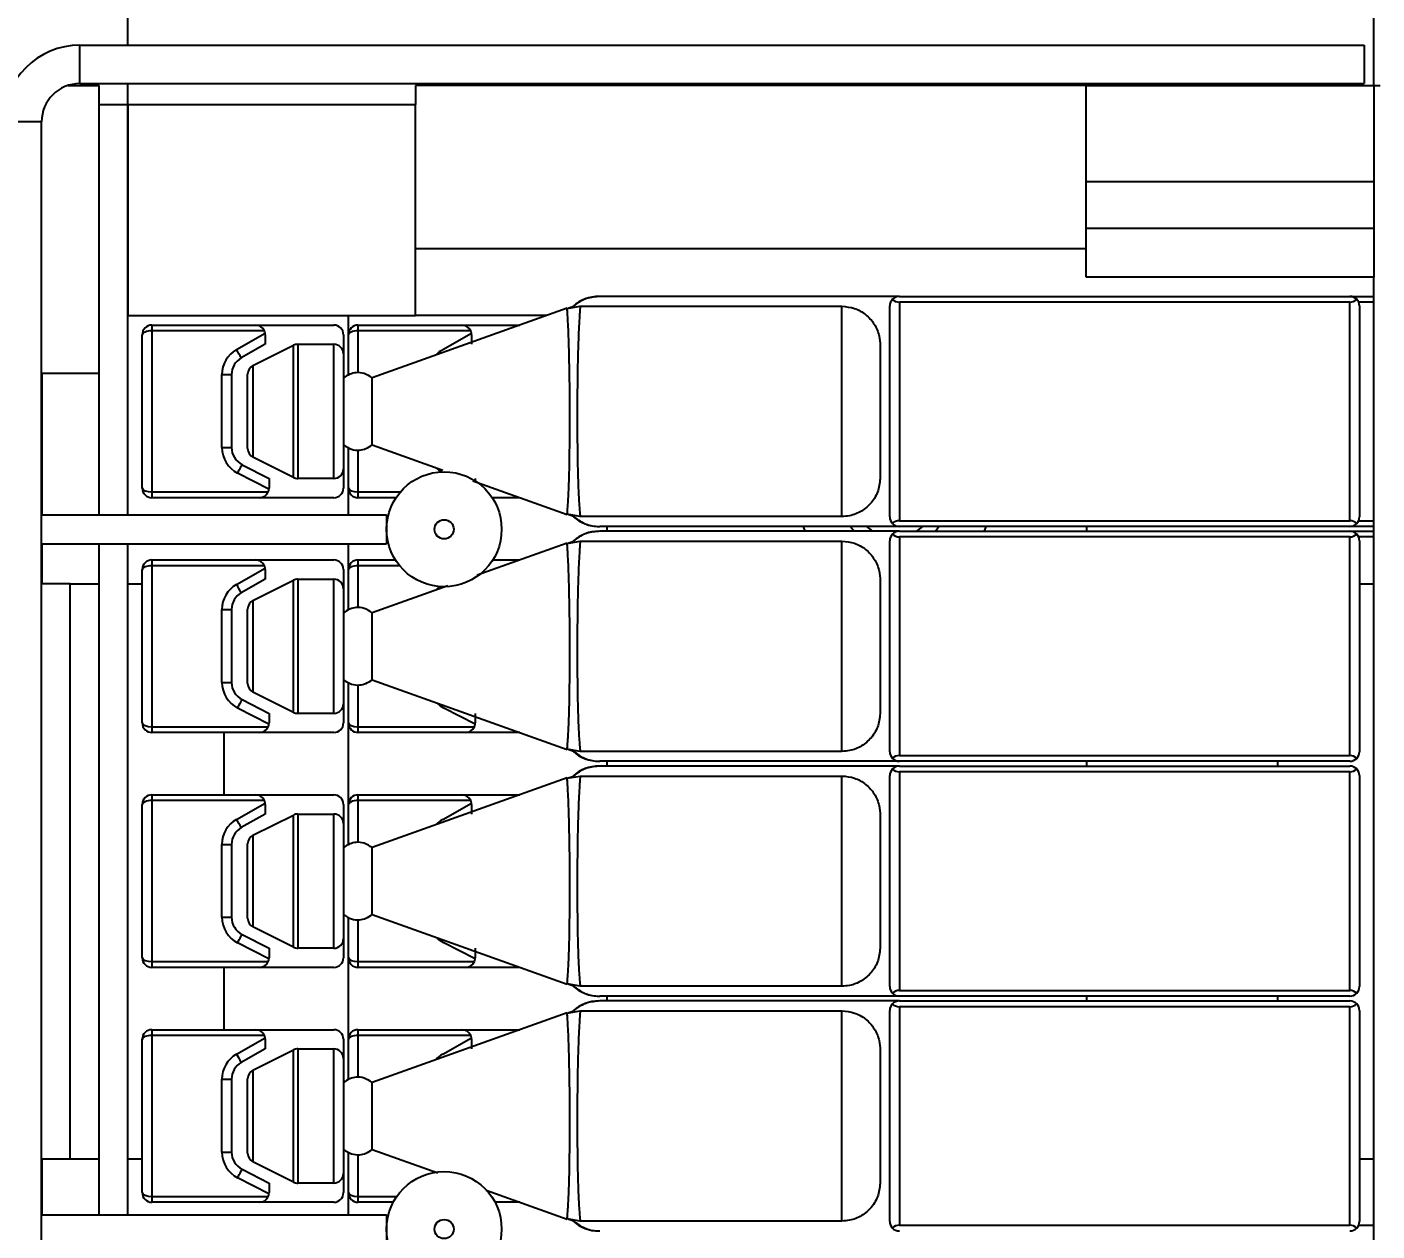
# Model space of a CAD drawing. Header units: millimetres. Extents: x 10 to 584, y 10 to 410.
# Drawn here: x 78.318 to 83.013, y 77.577 to 81.763 of the extents above; entities that cross this region are included whole.
import ezdxf

# ---------------------------------------------------------------- set-up
doc = ezdxf.new("R2010")
doc.units = ezdxf.units.MM
doc.layers.add('2', color=1, linetype='Continuous')
doc.styles.add('SLDTEXTSTYLE0', font='TXT', dxfattribs={"width": 0.7})
doc.dimstyles.new('SLDDIMSTYLE0', dxfattribs={"dimtxt": 3.5, "dimasz": 3.5, "dimexe": 0, "dimexo": 0.0625, "dimgap": 0.875, "dimtad": 1, "dimlfac": 15, "dimrnd": 1e-09, "dimzin": 12, "dimdsep": 46, "dimtxsty": 'SLDTEXTSTYLE0', "dimsah": 1, "dimcen": 0.09, "dimadec": 0, "dimazin": 3, "dimtfac": 1, "dimtofl": 0, "dimtmove": 0, "dimatfit": 3, "dimfxl": 0, "dimfrac": 2, "dimtolj": 1, "dimtzin": 12, "dimarcsym": 0})

# ---------------------------------------------------------------- blocks, each defined once
blk = doc.blocks.new('_D_5')
at = {"layer": '2', "color": 1}
for p, q in [((167.9352, 97.06), (43.5018, 97.06)), ((44.5018, 97.06), (44.5018, 62.3933)), ((167.5018, 62.3933), (43.5018, 62.3933))]:
    blk.add_line(p, q, dxfattribs=at)
for points in [[(44.5018, 97.06), (43.9634, 93.56), (45.0403, 93.56)], [(44.5018, 62.3933), (45.0403, 65.8933), (43.9634, 65.8933)]]:
    blk.add_solid(points, dxfattribs=at)
at = {"layer": '2', "color": 1, "insert": (39.9901, 75.3589), "char_height": 3.5, "attachment_point": 1, "rotation": 90, "style": 'SLDTEXTSTYLE0'}
blk.add_mtext('520', dxfattribs=at)

msp = doc.modelspace()

# ---------------------------------------------------------------- linework, layer by layer
at = {"color": 7, "linetype": 'Continuous', "lineweight": 25}
for p, q in [((78.66849, 81.69998), (78.66849, 81.82665)), ((83.00183, 81.55998), (83.00183, 81.82665)), ((78.50182, 81.56665), (78.50182, 81.69998)), ((78.50182, 81.69998), (82.9685, 81.69998)), ((82.9685, 81.69998), (82.9685, 81.56665)), ((78.46019, 81.55998), (78.5685, 81.55998)), ((78.50182, 81.56665), (82.9685, 81.56665)), ((78.5685, 81.49332), (78.5685, 81.55998)), ((78.66849, 81.49332), (78.66849, 81.56665)), ((82.00182, 81.55998), (79.6685, 81.55998)), ((79.6685, 81.55998), (79.6685, 81.49332)), ((82.00182, 81.55998), (83.00183, 81.55998)), ((82.00182, 81.22665), (82.00182, 81.55998)), ((83.00183, 81.55998), (83.02416, 81.55998)), ((83.00183, 81.55998), (83.00183, 81.22665)), ((78.5685, 80.06665), (78.5685, 81.49332)), ((78.5685, 81.49332), (78.66849, 81.49332)), ((78.66849, 80.06665), (78.66849, 81.49332)), ((78.66849, 81.49332), (79.6685, 81.49332)), ((78.66849, 81.49332), (78.66849, 80.75998)), ((79.6685, 80.75998), (79.6685, 81.49332)), ((78.3685, 81.43332), (78.23516, 81.43332)), ((78.3685, 80.06665), (78.3685, 81.43332)), ((82.00182, 81.22665), (83.00183, 81.22665)), ((82.00182, 81.06437), (82.00182, 81.22665)), ((83.00183, 81.22665), (83.00183, 81.06437)), ((82.00182, 81.06437), (83.00183, 81.06437)), ((82.00182, 80.89332), (82.00182, 81.06437)), ((83.00183, 81.06437), (83.00183, 80.89332)), ((79.6685, 80.99332), (82.00182, 80.99332)), ((83.00183, 80.89332), (82.00182, 80.89332)), ((83.00183, 76.69332), (83.00183, 80.89332)), ((81.35183, 80.82665), (80.30967, 80.82665)), ((81.35183, 80.82665), (82.91849, 80.82665)), ((82.91849, 80.80665), (81.35183, 80.80665)), ((81.35183, 80.80665), (81.35183, 80.04665)), ((82.91849, 80.82665), (83.00183, 80.82665)), ((82.91849, 80.04665), (82.91849, 80.80665)), ((83.00183, 80.80665), (82.94904, 80.80665)), ((78.66849, 80.75998), (79.6685, 80.75998)), ((79.43561, 80.55297), (79.43561, 80.75998)), ((80.19617, 80.78535), (79.51849, 80.54332)), ((80.12517, 80.75998), (79.6685, 80.75998)), ((80.19661, 80.78422), (80.24175, 80.79214)), ((80.19661, 80.78422), (80.2185, 80.79214)), ((80.2185, 80.79332), (80.2185, 80.79214)), ((80.24175, 80.79214), (81.15183, 80.79214)), ((81.3185, 80.05998), (81.3185, 80.79332)), ((82.95182, 80.79332), (82.95182, 80.05998)), ((78.75183, 80.72665), (78.75183, 80.70665)), ((78.75183, 80.72665), (79.11325, 80.72665)), ((79.11325, 80.72665), (79.38516, 80.72665)), ((79.46894, 80.72665), (79.46894, 80.70665)), ((79.46894, 80.72665), (79.83035, 80.72665)), ((79.83035, 80.72665), (80.03183, 80.72665)), ((78.7185, 80.69284), (78.7185, 80.69332)), ((78.7185, 80.16046), (78.7185, 80.69284)), ((78.75183, 80.70665), (78.75183, 80.14665)), ((79.1438, 80.70665), (78.75183, 80.70665)), ((79.04656, 80.64147), (79.14624, 80.69813)), ((79.14659, 80.69332), (79.14624, 80.69813)), ((79.14659, 80.69332), (79.14659, 80.65998)), ((79.41849, 80.69332), (79.41849, 80.62665)), ((79.8609, 80.70665), (79.46894, 80.70665)), ((79.76368, 80.64147), (79.86335, 80.69813)), ((79.8637, 80.69332), (79.86335, 80.69813)), ((79.8637, 80.69332), (79.8637, 80.65998)), ((79.14659, 80.65998), (79.06304, 80.61249)), ((79.10359, 80.58586), (79.24478, 80.65647)), ((79.24478, 80.19684), (79.24478, 80.65647)), ((79.25969, 80.65998), (79.25969, 80.19332)), ((79.25969, 80.65998), (79.38516, 80.65998)), ((79.38516, 80.19332), (79.38516, 80.65998)), ((79.41849, 80.62665), (79.41849, 80.22665)), ((79.10359, 80.58586), (79.10359, 80.26744)), ((78.3685, 80.55999), (78.5685, 80.55999)), ((78.36894, 80.55999), (78.36894, 80.06665)), ((78.99598, 80.30075), (78.99598, 80.55453)), ((78.99598, 80.55453), (79.02933, 80.55453)), ((79.02933, 80.55453), (79.02933, 80.30075)), ((79.08515, 80.29725), (79.08515, 80.55605)), ((78.3685, 80.32332), (78.36894, 80.32332)), ((78.99598, 80.30075), (79.02933, 80.30075)), ((79.43561, 80.06665), (79.43561, 80.30107)), ((79.51849, 80.30998), (79.76417, 80.22224)), ((79.06562, 80.24141), (79.15959, 80.19332)), ((79.24478, 80.19684), (79.10359, 80.26744)), ((79.15933, 80.15599), (79.05042, 80.21174)), ((79.41849, 80.22665), (79.41849, 80.15998)), ((78.7185, 80.15998), (78.7185, 80.16046)), ((78.75183, 80.14665), (79.15679, 80.14665)), ((78.75183, 80.14665), (78.75183, 80.12665)), ((79.15933, 80.15599), (79.15959, 80.15998)), ((79.15959, 80.19332), (79.15959, 80.15998)), ((79.38516, 80.19332), (79.25969, 80.19332)), ((79.46894, 80.14665), (79.61651, 80.14665)), ((79.46894, 80.14665), (79.46894, 80.12665)), ((79.86863, 80.18494), (80.19617, 80.06796)), ((79.87669, 80.19332), (79.87669, 80.18485)), ((79.12624, 80.12665), (78.75183, 80.12665)), ((79.38516, 80.12665), (79.12624, 80.12665)), ((79.60146, 80.12665), (79.46894, 80.12665)), ((80.03183, 80.12665), (79.93553, 80.12665)), ((78.3685, 79.96665), (78.3685, 80.06665)), ((78.3685, 80.06665), (79.56849, 80.06665)), ((79.56849, 80.06665), (79.56849, 79.96665)), ((80.24163, 80.06116), (80.19671, 80.06899)), ((80.2185, 80.06116), (80.19671, 80.06899)), ((81.15183, 80.06116), (80.24163, 80.06116)), ((81.35183, 80.02665), (80.30967, 80.02665)), ((81.35183, 80.00999), (80.30967, 80.00999)), ((80.33561, 80.00999), (80.33561, 80.02665)), ((81.01763, 80.02665), (81.02335, 80.00998)), ((81.18195, 80.02665), (81.19419, 80.00999)), ((81.23763, 80.02665), (81.25821, 80.00999)), ((81.35183, 80.04665), (82.91849, 80.04665)), ((82.91849, 80.02665), (81.35183, 80.02665)), ((81.35183, 80.00999), (82.91849, 80.00999)), ((81.41299, 80.00999), (81.43359, 80.02665)), ((81.47703, 80.00999), (81.48927, 80.02665)), ((81.64785, 80.00999), (81.65359, 80.02665)), ((82.00227, 80.02665), (82.00227, 80.00999)), ((83.00183, 80.02665), (82.91849, 80.02665)), ((82.91849, 80.00999), (83.00183, 80.00999)), ((82.94904, 80.04665), (83.00183, 80.04665)), ((78.3685, 77.63332), (78.3685, 79.96665)), ((78.3685, 79.96665), (79.56849, 79.96665)), ((78.36894, 79.96665), (78.36894, 79.82665)), ((78.5685, 77.63332), (78.5685, 79.96665)), ((78.66849, 77.63332), (78.66849, 79.96665)), ((79.43561, 79.73631), (79.43561, 79.96665)), ((80.19617, 79.96868), (79.88346, 79.857)), ((80.19661, 79.96755), (80.24175, 79.97547)), ((80.19661, 79.96755), (80.2185, 79.97547)), ((80.2185, 79.97665), (80.2185, 79.97547)), ((80.24175, 79.97547), (81.15183, 79.97547)), ((81.3185, 79.24332), (81.3185, 79.97665)), ((82.91849, 79.98998), (81.35183, 79.98998)), ((81.35183, 79.98998), (81.35183, 79.22998)), ((82.91849, 79.22998), (82.91849, 79.98998)), ((83.00183, 79.98998), (82.94904, 79.98998)), ((82.95182, 79.97665), (82.95182, 79.24332)), ((78.7185, 79.87618), (78.7185, 79.87665)), ((78.7185, 79.34379), (78.7185, 79.87618)), ((78.75183, 79.90999), (78.75183, 79.88999)), ((78.75183, 79.90999), (79.11325, 79.90999)), ((78.75183, 79.88999), (78.75183, 79.32998)), ((79.1438, 79.88999), (78.75183, 79.88999)), ((79.04656, 79.8248), (79.14624, 79.88146)), ((79.11325, 79.90999), (79.38516, 79.90999)), ((79.14659, 79.87665), (79.14624, 79.88146)), ((79.14659, 79.87665), (79.14659, 79.84332)), ((79.41849, 79.87665), (79.41849, 79.80998)), ((79.46894, 79.90999), (79.46894, 79.88999)), ((79.46894, 79.90999), (79.59931, 79.90999)), ((79.61371, 79.88999), (79.46894, 79.88999)), ((79.93767, 79.90999), (80.03183, 79.90999)), ((78.46849, 79.82665), (78.3685, 79.82665)), ((78.46849, 77.82665), (78.46849, 79.82665)), ((78.46849, 79.82665), (78.5685, 79.82665)), ((78.66849, 79.82665), (78.7185, 79.82665)), ((79.14659, 79.84332), (79.06304, 79.79582)), ((79.10359, 79.7692), (79.24478, 79.8398)), ((79.24478, 79.38017), (79.24478, 79.8398)), ((79.25969, 79.84332), (79.25969, 79.37665)), ((79.25969, 79.84332), (79.38516, 79.84332)), ((79.38516, 79.37665), (79.38516, 79.84332)), ((79.78156, 79.82061), (79.51849, 79.72665)), ((82.95182, 79.82665), (83.00183, 79.82665)), ((79.41849, 79.80998), (79.41849, 79.40999)), ((78.99598, 79.48409), (78.99598, 79.73787)), ((78.99598, 79.73787), (79.02933, 79.73787)), ((79.02933, 79.73787), (79.02933, 79.48409)), ((79.08515, 79.48059), (79.08515, 79.73938)), ((79.10359, 79.7692), (79.10359, 79.45077)), ((79.51849, 79.49332), (80.19617, 79.25129)), ((78.99598, 79.48409), (79.02933, 79.48409)), ((79.24478, 79.38017), (79.10359, 79.45077)), ((79.43561, 78.91964), (79.43561, 79.4844)), ((79.06562, 79.42474), (79.15959, 79.37665)), ((79.41849, 79.40999), (79.41849, 79.34332)), ((79.15933, 79.33933), (79.05042, 79.39507)), ((79.15959, 79.37665), (79.15959, 79.34332)), ((79.38516, 79.37665), (79.25969, 79.37665)), ((79.87645, 79.33933), (79.76754, 79.39507)), ((79.87669, 79.37665), (79.87669, 79.34332)), ((78.7185, 79.34332), (78.7185, 79.34379)), ((78.75183, 79.32998), (78.75183, 79.30999)), ((78.75183, 79.32998), (79.15679, 79.32998)), ((79.12624, 79.30999), (78.75183, 79.30999)), ((79.00183, 79.30999), (79.00183, 79.09332)), ((79.38516, 79.30999), (79.12624, 79.30999)), ((79.15933, 79.33933), (79.15959, 79.34332)), ((79.46894, 79.32998), (79.8739, 79.32998)), ((79.46894, 79.32998), (79.46894, 79.30999)), ((79.84336, 79.30999), (79.46894, 79.30999)), ((80.03183, 79.30999), (79.84336, 79.30999)), ((79.87645, 79.33933), (79.87669, 79.34332)), ((80.24163, 79.24449), (80.19671, 79.25233)), ((80.2185, 79.24449), (80.19671, 79.25233)), ((81.15183, 79.24449), (80.24163, 79.24449)), ((81.35183, 79.20998), (80.30967, 79.20998)), ((80.33561, 79.19332), (80.33561, 79.20998)), ((81.35183, 79.22998), (82.91849, 79.22998)), ((82.91849, 79.20998), (81.35183, 79.20998)), ((82.00227, 79.20998), (82.00227, 79.19332)), ((82.66849, 79.19332), (82.66849, 79.20998)), ((81.35183, 79.19332), (80.30967, 79.19332)), ((81.35183, 79.19332), (82.91849, 79.19332)), ((81.35183, 79.17332), (81.35183, 78.41332)), ((82.91849, 79.17332), (81.35183, 79.17332)), ((82.91849, 78.41332), (82.91849, 79.17332)), ((80.19617, 79.15201), (79.51849, 78.90998)), ((80.19661, 79.15088), (80.24175, 79.15881)), ((80.19661, 79.15088), (80.2185, 79.15881)), ((80.2185, 79.15998), (80.2185, 79.15881)), ((80.24175, 79.15881), (81.15183, 79.15881)), ((81.3185, 78.42665), (81.3185, 79.15998)), ((82.95182, 79.15998), (82.95182, 78.42665)), ((78.75183, 79.09332), (78.75183, 79.07332)), ((78.75183, 79.09332), (79.11325, 79.09332)), ((78.75183, 79.07332), (78.75183, 78.51332)), ((79.1438, 79.07332), (78.75183, 79.07332)), ((79.11325, 79.09332), (79.38516, 79.09332)), ((79.46894, 79.09332), (79.46894, 79.07332)), ((79.46894, 79.09332), (79.83035, 79.09332)), ((79.8609, 79.07332), (79.46894, 79.07332)), ((79.83035, 79.09332), (80.03183, 79.09332)), ((78.7185, 79.05951), (78.7185, 79.05998)), ((78.7185, 78.52713), (78.7185, 79.05951)), ((79.04656, 79.00813), (79.14624, 79.0648)), ((79.14659, 79.02665), (79.06304, 78.97916)), ((79.10359, 78.95253), (79.24478, 79.02313)), ((79.14659, 79.05998), (79.14624, 79.0648)), ((79.14659, 79.05998), (79.14659, 79.02665)), ((79.24478, 78.5635), (79.24478, 79.02313)), ((79.25969, 79.02665), (79.25969, 78.55998)), ((79.25969, 79.02665), (79.38516, 79.02665)), ((79.38516, 78.55998), (79.38516, 79.02665)), ((79.41849, 79.05998), (79.41849, 78.99332)), ((79.76368, 79.00813), (79.86335, 79.0648)), ((79.8637, 79.05998), (79.86335, 79.0648)), ((79.8637, 79.05998), (79.8637, 79.02665)), ((79.41849, 78.99332), (79.41849, 78.59332)), ((79.10359, 78.95253), (79.10359, 78.6341)), ((78.99598, 78.66742), (78.99598, 78.9212)), ((78.99598, 78.9212), (79.02933, 78.9212)), ((79.02933, 78.9212), (79.02933, 78.66742)), ((79.08515, 78.66392), (79.08515, 78.92272)), ((78.99598, 78.66742), (79.02933, 78.66742)), ((79.43561, 78.10297), (79.43561, 78.66773)), ((79.51849, 78.67665), (80.19617, 78.43462)), ((79.06562, 78.60808), (79.15959, 78.55998)), ((79.24478, 78.5635), (79.10359, 78.6341)), ((79.15933, 78.52266), (79.05042, 78.5784)), ((79.15959, 78.55998), (79.15959, 78.52665)), ((79.38516, 78.55998), (79.25969, 78.55998)), ((79.41849, 78.59332), (79.41849, 78.52665)), ((79.87645, 78.52266), (79.76754, 78.5784)), ((79.87669, 78.55998), (79.87669, 78.52665)), ((78.7185, 78.52665), (78.7185, 78.52713)), ((78.75183, 78.51332), (78.75183, 78.49332)), ((78.75183, 78.51332), (79.15679, 78.51332)), ((79.15933, 78.52266), (79.15959, 78.52665)), ((79.46894, 78.51332), (79.8739, 78.51332)), ((79.46894, 78.51332), (79.46894, 78.49332)), ((79.87645, 78.52266), (79.87669, 78.52665)), ((79.12624, 78.49332), (78.75183, 78.49332)), ((79.00183, 78.49332), (79.00183, 78.27665)), ((79.38516, 78.49332), (79.12624, 78.49332)), ((79.84336, 78.49332), (79.46894, 78.49332)), ((80.03183, 78.49332), (79.84336, 78.49332)), ((80.24163, 78.42782), (80.19671, 78.43566)), ((80.2185, 78.42782), (80.19671, 78.43566)), ((81.15183, 78.42782), (80.24163, 78.42782)), ((81.35183, 78.41332), (82.91849, 78.41332)), ((81.35183, 78.39332), (80.30967, 78.39332)), ((81.35183, 78.37665), (80.30967, 78.37665)), ((80.33561, 78.37665), (80.33561, 78.39332)), ((82.91849, 78.39332), (81.35183, 78.39332)), ((81.35183, 78.37665), (82.91849, 78.37665)), ((82.00227, 78.39332), (82.00227, 78.37665)), ((82.66849, 78.37665), (82.66849, 78.39332)), ((80.19617, 78.33535), (79.51849, 78.09332)), ((80.19661, 78.33422), (80.24175, 78.34214)), ((80.19661, 78.33422), (80.2185, 78.34214)), ((80.2185, 78.34332), (80.2185, 78.34214)), ((80.24175, 78.34214), (81.15183, 78.34214)), ((81.3185, 77.60999), (81.3185, 78.34332)), ((81.35183, 78.35665), (81.35183, 77.59665)), ((82.91849, 78.35665), (81.35183, 78.35665)), ((82.91849, 77.59665), (82.91849, 78.35665)), ((82.95182, 78.34332), (82.95182, 77.60999)), ((78.75183, 78.27665), (78.75183, 78.25665)), ((78.75183, 78.27665), (79.11325, 78.27665)), ((79.11325, 78.27665), (79.38516, 78.27665)), ((79.46894, 78.27665), (79.46894, 78.25665)), ((79.46894, 78.27665), (79.83035, 78.27665)), ((79.83035, 78.27665), (80.03183, 78.27665)), ((78.7185, 78.24284), (78.7185, 78.24332)), ((78.7185, 77.71046), (78.7185, 78.24284)), ((79.1438, 78.25665), (78.75183, 78.25665)), ((78.75183, 78.25665), (78.75183, 77.69665)), ((79.04656, 78.19146), (79.14624, 78.24813)), ((79.14659, 78.24332), (79.14624, 78.24813)), ((79.14659, 78.24332), (79.14659, 78.20999)), ((79.41849, 78.24332), (79.41849, 78.17665)), ((79.8609, 78.25665), (79.46894, 78.25665)), ((79.76368, 78.19146), (79.86335, 78.24813)), ((79.8637, 78.24332), (79.86335, 78.24813)), ((79.8637, 78.24332), (79.8637, 78.20999)), ((79.14659, 78.20999), (79.06304, 78.16249)), ((79.10359, 78.13586), (79.24478, 78.20646)), ((79.24478, 77.74684), (79.24478, 78.20646)), ((79.25969, 78.20999), (79.25969, 77.74332)), ((79.25969, 78.20999), (79.38516, 78.20999)), ((79.38516, 77.74332), (79.38516, 78.20999)), ((79.41849, 78.17665), (79.41849, 77.77665)), ((79.10359, 78.13586), (79.10359, 77.81744)), ((78.99598, 77.85076), (78.99598, 78.10453)), ((78.99598, 78.10453), (79.02933, 78.10453)), ((79.02933, 78.10453), (79.02933, 77.85076)), ((79.08515, 77.84725), (79.08515, 78.10605)), ((78.99598, 77.85076), (79.02933, 77.85076)), ((79.43561, 77.63332), (79.43561, 77.85107)), ((79.51849, 77.85998), (79.74643, 77.77857)), ((78.46849, 77.82665), (78.3685, 77.82665)), ((78.36894, 77.82665), (78.36894, 77.63332)), ((78.5685, 77.82665), (78.46849, 77.82665)), ((78.7185, 77.82665), (78.66849, 77.82665)), ((79.24478, 77.74684), (79.10359, 77.81744)), ((83.00183, 77.82665), (82.95182, 77.82665)), ((79.15933, 77.706), (79.05042, 77.76173)), ((79.06562, 77.79141), (79.15959, 77.74332)), ((79.41849, 77.77665), (79.41849, 77.70999)), ((78.7185, 77.70999), (78.7185, 77.71046)), ((79.15933, 77.706), (79.15959, 77.70999)), ((79.15959, 77.74332), (79.15959, 77.70999)), ((79.38516, 77.74332), (79.25969, 77.74332)), ((79.91471, 77.71848), (80.19617, 77.61796)), ((78.75183, 77.69665), (78.75183, 77.67665)), ((78.75183, 77.69665), (79.15679, 77.69665)), ((79.12624, 77.67665), (78.75183, 77.67665)), ((79.38516, 77.67665), (79.12624, 77.67665)), ((79.46894, 77.69665), (79.6037, 77.69665)), ((79.46894, 77.69665), (79.46894, 77.67665)), ((79.5916, 77.67665), (79.46894, 77.67665)), ((80.03183, 77.67665), (79.94538, 77.67665)), ((78.3685, 77.63332), (79.56849, 77.63332)), ((78.3685, 77.53332), (78.3685, 77.63332)), ((79.56849, 77.63332), (79.56849, 77.53332)), ((80.24163, 77.61116), (80.19671, 77.619)), ((80.2185, 77.61116), (80.19671, 77.619)), ((81.15183, 77.61116), (80.24163, 77.61116)), ((81.35183, 77.59665), (82.91849, 77.59665)), ((82.94904, 77.59665), (83.00183, 77.59665))]:
    msp.add_line(p, q, dxfattribs=at)
at = {"color": 59, "linetype": 'Continuous', "lineweight": 25}
for p, q in [((79.46894, 80.70665), (79.46894, 80.56056)), ((79.46894, 80.29269), (79.46894, 80.14665)), ((79.46894, 79.88999), (79.46894, 79.74389)), ((79.46894, 79.47603), (79.46894, 79.32998)), ((79.46894, 79.07332), (79.46894, 78.92723)), ((79.46894, 78.65936), (79.46894, 78.51332)), ((79.46894, 78.25665), (79.46894, 78.11056)), ((79.46894, 77.84269), (79.46894, 77.69665))]:
    msp.add_line(p, q, dxfattribs=at)
at = {"color": 7, "linetype": 'Continuous', "lineweight": 25, "flags": 128}
for points in [[(79.05042, 80.21174), (79.0534, 80.21753), (79.05624, 80.22309), (79.05886, 80.22822), (79.06117, 80.23272), (79.06306, 80.23641), (79.06446, 80.23915), (79.06533, 80.24084), (79.06562, 80.24141)], [(79.05042, 79.39507), (79.0534, 79.40086), (79.05624, 79.40643), (79.05886, 79.41156), (79.06117, 79.41605), (79.06306, 79.41974), (79.06446, 79.42248), (79.06533, 79.42417), (79.06562, 79.42474)], [(79.05042, 78.5784), (79.0534, 78.58419), (79.05624, 78.58976), (79.05886, 78.59489), (79.06117, 78.59939), (79.06306, 78.60307), (79.06446, 78.60582), (79.06533, 78.6075), (79.06562, 78.60808)], [(79.04656, 78.19146), (79.04977, 78.18581), (79.05287, 78.18037), (79.05572, 78.17537), (79.05821, 78.17098), (79.06026, 78.16737), (79.06179, 78.16469), (79.06273, 78.16304), (79.06304, 78.16249)], [(79.05042, 77.76173), (79.0534, 77.76752), (79.05624, 77.77309), (79.05886, 77.77822), (79.06117, 77.78272), (79.06306, 77.78641), (79.06446, 77.78915), (79.06533, 77.79084), (79.06562, 77.79141)]]:
    msp.add_lwpolyline(points, dxfattribs=at)
at = {"color": 59, "linetype": 'Continuous', "lineweight": 25, "flags": 128}
for points in [[(79.75934, 80.21644), (79.75579, 80.2188), (79.74532, 80.22724)], [(79.74049, 79.80662), (79.74274, 79.80893), (79.75236, 79.8173)], [(79.76754, 79.39507), (79.75579, 79.40214), (79.74532, 79.41057)], [(79.76754, 78.5784), (79.75579, 78.58547), (79.74532, 78.59391)]]:
    msp.add_lwpolyline(points, dxfattribs=at)
at = {"color": 7, "linetype": 'Continuous', "lineweight": 25}
for centre, radius in [((79.76849, 80.01665), 0.2), ((79.76849, 80.01665), 0.03333), ((79.76849, 77.58332), 0.2), ((79.76849, 77.58332), 0.03333)]:
    msp.add_circle(centre, radius, dxfattribs=at)
for centre, radius, start, end in [((78.50183, 81.43332), 0.26667, 90, 180), ((78.50183, 81.43332), 0.13333, 90, 180), ((80.30668, 80.69332), 0.13333, 90, 131.67998), ((81.35183, 80.79332), 0.03333, 135.573, 180), ((81.35183, 80.79332), 0.03333, 90, 135.573), ((81.35183, 80.83998), 0.03333, 224.427, 270), ((82.91849, 80.79332), 0.03333, 44.427, 90), ((82.91849, 80.83998), 0.03333, 270, 315.573), ((82.91849, 80.79332), 0.03333, 0, 44.427), ((78.75183, 80.69332), 0.03333, 90, 180), ((79.11325, 80.69332), 0.03333, 23.57818, 90), ((79.38516, 80.69332), 0.03333, 0, 90), ((79.46894, 80.69332), 0.03333, 90, 180), ((79.83036, 80.69332), 0.03333, 23.57818, 90), ((79.11325, 80.69332), 0.03333, 8.30078, 23.57818), ((79.83036, 80.69332), 0.03333, 8.30078, 23.57818), ((79.09599, 80.55453), 0.1, 119.62041, 180), ((78.40047, 80.25482), 0.75295, 28.3611, 30.89827), ((79.25969, 80.62665), 0.03333, 90, 116.56505), ((79.38516, 80.62665), 0.03333, 0, 90), ((79.09599, 80.55453), 0.06667, 119.62041, 180), ((79.11849, 80.55605), 0.03333, 116.56505, 180), ((79.09599, 80.30075), 0.1, 180, 242.8961), ((79.09599, 80.30075), 0.06667, 180, 242.8961), ((79.11849, 80.29725), 0.03333, 180, 243.43495), ((79.25969, 80.22665), 0.03333, 243.43495, 270), ((79.38516, 80.22665), 0.03333, 270, 0), ((78.75183, 80.15998), 0.03333, 180, 270), ((79.12625, 80.15998), 0.03333, 270, 336.42182), ((79.12625, 80.15998), 0.03333, 336.42182, 353.12596), ((79.38516, 80.15998), 0.03333, 270, 0), ((79.46894, 80.15998), 0.03333, 180, 270), ((80.30668, 80.15998), 0.13333, 228.27334, 270), ((81.35183, 80.05998), 0.03333, 180, 224.427), ((82.91849, 80.05998), 0.03333, 315.573, 0), ((80.30668, 79.87665), 0.13333, 90, 131.67998), ((81.35183, 80.01332), 0.03333, 90, 135.573), ((81.35183, 80.05998), 0.03333, 224.427, 270), ((81.35183, 79.97665), 0.03333, 90, 135.573), ((82.91849, 80.01332), 0.03333, 44.427, 90), ((82.91849, 80.05998), 0.03333, 270, 315.573), ((82.91849, 79.97665), 0.03333, 44.427, 90), ((81.35183, 79.97665), 0.03333, 135.573, 180), ((81.35183, 80.02332), 0.03333, 224.427, 270), ((82.91849, 80.02332), 0.03333, 270, 315.573), ((82.91849, 79.97665), 0.03333, 0, 44.427), ((78.75183, 79.87665), 0.03333, 90, 180), ((79.11325, 79.87665), 0.03333, 23.57818, 90), ((79.11325, 79.87665), 0.03333, 8.30078, 23.57818), ((79.38516, 79.87665), 0.03333, 0, 90), ((79.46894, 79.87665), 0.03333, 90, 180), ((79.09599, 79.73787), 0.1, 119.62041, 180), ((54.55031, 65.87302), 28.19075, 29.595805, 29.663565), ((79.25969, 79.80998), 0.03333, 90, 116.56505), ((79.38516, 79.80998), 0.03333, 0, 90), ((79.09599, 79.73787), 0.06667, 119.62041, 180), ((79.11849, 79.73938), 0.03333, 116.56505, 180), ((79.09599, 79.48409), 0.1, 180, 242.8961), ((79.09599, 79.48409), 0.06667, 180, 242.8961), ((79.11849, 79.48059), 0.03333, 180, 243.43495), ((79.38516, 79.40998), 0.03333, 270, 0), ((79.25969, 79.40998), 0.03333, 243.43495, 270), ((78.75183, 79.34332), 0.03333, 180, 270), ((79.12625, 79.34332), 0.03333, 270, 336.42182), ((79.12625, 79.34332), 0.03333, 336.42182, 353.12596), ((79.38516, 79.34332), 0.03333, 270, 0), ((79.46894, 79.34332), 0.03333, 180, 270), ((79.84336, 79.34332), 0.03333, 270, 336.42182), ((79.84336, 79.34332), 0.03333, 336.42182, 353.12596), ((80.30668, 79.34332), 0.13333, 228.27334, 270), ((81.35183, 79.24332), 0.03333, 180, 224.427), ((81.35183, 79.19665), 0.03333, 90, 135.573), ((81.35183, 79.24332), 0.03333, 224.427, 270), ((82.91849, 79.19665), 0.03333, 44.427, 90), ((82.91849, 79.24332), 0.03333, 270, 315.573), ((82.91849, 79.24332), 0.03333, 315.573, 0), ((80.30668, 79.05998), 0.13333, 90, 131.67998), ((81.35183, 79.15998), 0.03333, 135.573, 180), ((81.35183, 79.15998), 0.03333, 90, 135.573), ((81.35183, 79.20665), 0.03333, 224.427, 270), ((82.91849, 79.15998), 0.03333, 44.427, 90), ((82.91849, 79.20665), 0.03333, 270, 315.573), ((82.91849, 79.15998), 0.03333, 0, 44.427), ((78.75183, 79.05998), 0.03333, 90, 180), ((79.11325, 79.05998), 0.03333, 23.57818, 90), ((79.11325, 79.05998), 0.03333, 8.30078, 23.57818), ((79.38516, 79.05998), 0.03333, 0, 90), ((79.46894, 79.05998), 0.03333, 90, 180), ((79.83036, 79.05998), 0.03333, 23.57818, 90), ((79.83036, 79.05998), 0.03333, 8.30078, 23.57818), ((79.25969, 78.99332), 0.03333, 90, 116.56505), ((79.38516, 78.99332), 0.03333, 0, 90), ((79.09599, 78.9212), 0.1, 119.62041, 180), ((79.09599, 78.9212), 0.06667, 119.62041, 180), ((66.05777, 71.60038), 14.95271, 29.569194, 29.69693), ((79.11849, 78.92272), 0.03333, 116.56505, 180), ((79.09599, 78.66742), 0.1, 180, 242.8961), ((79.09599, 78.66742), 0.06667, 180, 242.8961), ((79.11849, 78.66392), 0.03333, 180, 243.43495), ((79.25969, 78.59332), 0.03333, 243.43495, 270), ((79.38516, 78.59332), 0.03333, 270, 0), ((78.75183, 78.52665), 0.03333, 180, 270), ((79.12625, 78.52665), 0.03333, 270, 336.42182), ((79.12625, 78.52665), 0.03333, 336.42182, 353.12596), ((79.38516, 78.52665), 0.03333, 270, 0), ((79.46894, 78.52665), 0.03333, 180, 270), ((79.84336, 78.52665), 0.03333, 270, 336.42182), ((79.84336, 78.52665), 0.03333, 336.42182, 353.12596), ((80.30668, 78.52665), 0.13333, 228.27334, 270), ((81.35183, 78.42665), 0.03333, 180, 224.427), ((81.35183, 78.37998), 0.03333, 90, 135.573), ((82.91849, 78.37998), 0.03333, 44.427, 90), ((82.91849, 78.42665), 0.03333, 315.573, 0), ((80.30668, 78.24332), 0.13333, 90, 131.67998), ((81.35183, 78.34332), 0.03333, 135.573, 180), ((81.35183, 78.42665), 0.03333, 224.427, 270), ((81.35183, 78.34332), 0.03333, 90, 135.573), ((81.35183, 78.38998), 0.03333, 224.427, 270), ((82.91849, 78.42665), 0.03333, 270, 315.573), ((82.91849, 78.34332), 0.03333, 44.427, 90), ((82.91849, 78.38998), 0.03333, 270, 315.573), ((82.91849, 78.34332), 0.03333, 0, 44.427), ((78.75183, 78.24332), 0.03333, 90, 180), ((79.11325, 78.24332), 0.03333, 23.57818, 90), ((79.38516, 78.24332), 0.03333, 0, 90), ((79.46894, 78.24332), 0.03333, 90, 180), ((79.83036, 78.24332), 0.03333, 23.57818, 90), ((79.11325, 78.24332), 0.03333, 8.30078, 23.57818), ((79.83036, 78.24332), 0.03333, 8.30078, 23.57818), ((79.09599, 78.10453), 0.1, 119.62041, 180), ((79.25969, 78.17665), 0.03333, 90, 116.56505), ((79.38516, 78.17665), 0.03333, 0, 90), ((79.09599, 78.10453), 0.06667, 119.62041, 180), ((79.11849, 78.10605), 0.03333, 116.56505, 180), ((79.09599, 77.85075), 0.1, 180, 242.8961), ((79.09599, 77.85075), 0.06667, 180, 242.8961), ((79.11849, 77.84725), 0.03333, 180, 243.43495), ((79.38516, 77.77665), 0.03333, 270, 0), ((78.75183, 77.70998), 0.03333, 180, 270), ((79.12625, 77.70998), 0.03333, 336.42182, 353.12596), ((79.25969, 77.77665), 0.03333, 243.43495, 270), ((79.38516, 77.70998), 0.03333, 270, 0), ((79.46894, 77.70998), 0.03333, 180, 270), ((79.12625, 77.70998), 0.03333, 270, 336.42182), ((80.30668, 77.70998), 0.13333, 228.27334, 270), ((81.35183, 77.60998), 0.03333, 180, 224.427), ((81.35183, 77.56332), 0.03333, 90, 135.573), ((81.35183, 77.60998), 0.03333, 224.427, 270), ((82.91849, 77.56332), 0.03333, 44.427, 90), ((82.91849, 77.60998), 0.03333, 270, 315.573), ((82.91849, 77.60998), 0.03333, 315.573, 0)]:
    msp.add_arc(centre, radius, start, end, dxfattribs=at)
at = {"color": 59, "linetype": 'Continuous', "lineweight": 25}
for centre in [(79.8131, 80.55453), (79.8131, 78.9212), (79.8131, 78.10453)]:
    msp.add_arc(centre, 0.1, 119.62041, 136.56294, dxfattribs=at)
at = {"color": 7, "linetype": 'Continuous', "lineweight": 25}
for centre, start_param, end_param in [((78.75183, 80.69284), 1.5707963, 3.1415927), ((79.46894, 80.69284), 1.5707963, 3.1415927), ((78.75183, 80.16046), 3.1415927, 4.712389), ((79.46894, 80.16046), 3.1415927, 4.712389), ((78.75183, 79.87618), 1.5707963, 3.1415927), ((79.46894, 79.87618), 1.5707963, 3.1415927), ((78.75183, 79.34379), 3.1415927, 4.712389), ((79.46894, 79.34379), 3.1415927, 4.712389), ((78.75183, 79.05951), 1.5707963, 3.1415927), ((79.46894, 79.05951), 1.5707963, 3.1415927), ((78.75183, 78.52712), 3.1415927, 4.712389), ((79.46894, 78.52712), 3.1415927, 4.712389), ((78.75183, 78.24284), 1.5707963, 3.1415927), ((79.46894, 78.24284), 1.5707963, 3.1415927), ((78.75183, 77.71046), 3.1415927, 4.712389), ((79.46894, 77.71046), 3.1415927, 4.712389)]:
    msp.add_ellipse(centre, major_axis=(0.03333, 0), ratio=0.4142136, start_param=start_param, end_param=end_param, dxfattribs=at)
for points, knots in [([(80.30967, 80.82665), (80.29423, 80.82519), (80.26334, 80.82227), (80.23359, 80.80526), (80.22024, 80.79365), (80.2185, 80.79214)], [0, 0, 0, 0, 0.4647968, 0.9302914, 1, 1, 1, 1]), ([(80.19671, 80.06899), (80.19687, 80.07091), (80.19734, 80.07637), (80.19943, 80.10457), (80.20269, 80.16795), (80.20546, 80.27866), (80.20641, 80.43259), (80.20496, 80.57062), (80.20208, 80.67888), (80.19944, 80.73793), (80.1972, 80.77406), (80.19681, 80.78076), (80.19661, 80.78422)], [0, 0, 0, 0, 0.03655595, 0.1040972, 0.1943695, 0.32457363, 0.50039455, 0.69613458, 0.77087944, 0.89250692, 0.944416, 1, 1, 1, 1]), ([(80.24175, 80.79214), (80.24175, 80.79207), (80.24157, 80.78974), (80.24087, 80.77922), (80.23817, 80.74056), (80.23529, 80.67959), (80.2323, 80.57066), (80.2308, 80.43253), (80.23177, 80.27858), (80.23462, 80.16742), (80.2381, 80.10222), (80.24072, 80.0702), (80.24137, 80.0637), (80.24163, 80.06116)], [0, 0, 0, 0, 0.0018138, 0.062351, 0.1143656, 0.2339583, 0.3073782, 0.4998845, 0.6727713, 0.8005472, 0.8889337, 0.9564843, 1, 1, 1, 1]), ([(81.15183, 80.06116), (81.15183, 80.06417), (81.15183, 80.07139), (81.15183, 80.10668), (81.15183, 80.17576), (81.15183, 80.28653), (81.15183, 80.43601), (81.15183, 80.57293), (81.15183, 80.68278), (81.15183, 80.74352), (81.15183, 80.78091), (81.15183, 80.78824), (81.15183, 80.79214)], [0, 0, 0, 0, 0.0491465, 0.1178512, 0.2091884, 0.3421688, 0.5001312, 0.6887355, 0.7777415, 0.8884992, 0.9407958, 1, 1, 1, 1]), ([(81.15183, 80.79214), (81.16672, 80.79068), (81.19651, 80.78775), (81.23622, 80.7649), (81.26627, 80.73122), (81.28282, 80.69251), (81.28445, 80.66626), (81.28515, 80.65496)], [0, 0, 0, 0, 0.20978472, 0.41956696, 0.62952235, 0.8403813, 1, 1, 1, 1]), ([(81.28515, 80.65496), (81.28515, 80.65212), (81.28515, 80.63994), (81.28515, 80.60498), (81.28515, 80.53258), (81.28515, 80.43326), (81.28515, 80.3256), (81.28515, 80.25212), (81.28515, 80.21278), (81.28515, 80.20168), (81.28515, 80.19834)], [0, 0, 0, 0, 0.0328833, 0.1410041, 0.2483138, 0.4998357, 0.7119998, 0.87355, 0.9620013, 1, 1, 1, 1]), ([(79.51849, 80.54332), (79.50955, 80.549), (79.49261, 80.55978), (79.46439, 80.56296), (79.43928, 80.55666), (79.42568, 80.54793), (79.41849, 80.54332)], [0, 0, 0, 0, 0.291643, 0.5526586, 0.7636547, 1, 1, 1, 1]), ([(79.51849, 80.30998), (79.51849, 80.31174), (79.51849, 80.31525), (79.51849, 80.34223), (79.51849, 80.38078), (79.51849, 80.42669), (79.51849, 80.47237), (79.51849, 80.51163), (79.51849, 80.53599), (79.51849, 80.54603), (79.51849, 80.54331), (79.51849, 80.5433)], [0, 0, 0, 0, 0.1249642, 0.249931, 0.374913, 0.4998772, 0.6248521, 0.749825, 0.8747919, 0.9997561, 1, 1, 1, 1]), ([(79.41849, 80.30998), (79.42758, 80.3043), (79.44473, 80.29357), (79.47303, 80.29033), (79.49804, 80.2966), (79.51143, 80.30537), (79.51849, 80.30998)], [0, 0, 0, 0, 0.2951462, 0.5571827, 0.766735, 1, 1, 1, 1]), ([(81.28515, 80.19834), (81.28374, 80.1824), (81.28092, 80.15048), (81.25685, 80.10859), (81.22176, 80.0782), (81.18472, 80.06317), (81.16083, 80.06171), (81.15183, 80.06116)], [0, 0, 0, 0, 0.2243151, 0.4492635, 0.6622309, 0.872782, 1, 1, 1, 1]), ([(80.2185, 80.06116), (80.23076, 80.05217), (80.25528, 80.0342), (80.28872, 80.02708), (80.30672, 80.02671), (80.30967, 80.02665)], [0, 0, 0, 0, 0.4555383, 0.9107817, 1, 1, 1, 1]), ([(80.30967, 80.00999), (80.29423, 80.00852), (80.26334, 80.0056), (80.23359, 79.9886), (80.22024, 79.97699), (80.2185, 79.97547)], [0, 0, 0, 0, 0.46480036, 0.9302919, 1, 1, 1, 1]), ([(80.19671, 79.25233), (80.19687, 79.25425), (80.19734, 79.25971), (80.19943, 79.28791), (80.20269, 79.35129), (80.20546, 79.46199), (80.20641, 79.61592), (80.20496, 79.75395), (80.20208, 79.86221), (80.19944, 79.92127), (80.1972, 79.95739), (80.19681, 79.96409), (80.19661, 79.96755)], [0, 0, 0, 0, 0.03655595, 0.1040972, 0.1943695, 0.32457363, 0.50039455, 0.69613458, 0.77087944, 0.89250692, 0.944416, 1, 1, 1, 1]), ([(80.24175, 79.97547), (80.24175, 79.97541), (80.24157, 79.97307), (80.24087, 79.96255), (80.23817, 79.9239), (80.23529, 79.86292), (80.2323, 79.754), (80.2308, 79.61587), (80.23177, 79.46191), (80.23462, 79.35075), (80.2381, 79.28555), (80.24072, 79.25353), (80.24137, 79.24704), (80.24163, 79.24449)], [0, 0, 0, 0, 0.0018138, 0.062351, 0.1143656, 0.2339583, 0.3073782, 0.4998845, 0.6727713, 0.8005472, 0.8889337, 0.9564843, 1, 1, 1, 1]), ([(81.15183, 79.24449), (81.15183, 79.2475), (81.15183, 79.25472), (81.15183, 79.29002), (81.15183, 79.3591), (81.15183, 79.46986), (81.15183, 79.61935), (81.15183, 79.75626), (81.15183, 79.86611), (81.15183, 79.92685), (81.15183, 79.96424), (81.15183, 79.97158), (81.15183, 79.97547)], [0, 0, 0, 0, 0.0491464, 0.117851, 0.2091882, 0.3421685, 0.5001307, 0.6887348, 0.7777407, 0.8884983, 0.940797, 1, 1, 1, 1]), ([(81.15183, 79.97547), (81.16672, 79.97401), (81.19651, 79.97108), (81.23622, 79.94823), (81.26627, 79.91456), (81.28282, 79.87584), (81.28445, 79.8496), (81.28515, 79.83829)], [0, 0, 0, 0, 0.20978472, 0.41956696, 0.62952235, 0.8403813, 1, 1, 1, 1]), ([(81.28515, 79.83829), (81.28515, 79.83545), (81.28515, 79.82327), (81.28515, 79.78831), (81.28515, 79.71592), (81.28515, 79.61659), (81.28515, 79.50893), (81.28515, 79.43545), (81.28515, 79.39612), (81.28515, 79.38501), (81.28515, 79.38168)], [0, 0, 0, 0, 0.0328833, 0.1410041, 0.2483138, 0.4998357, 0.7119998, 0.87355, 0.9620013, 1, 1, 1, 1]), ([(79.51849, 79.72665), (79.50955, 79.73234), (79.49261, 79.74312), (79.46439, 79.74629), (79.43928, 79.73999), (79.42568, 79.73126), (79.41849, 79.72665)], [0, 0, 0, 0, 0.291643, 0.5526586, 0.7636547, 1, 1, 1, 1]), ([(79.51849, 79.49332), (79.51849, 79.49507), (79.51849, 79.49858), (79.51849, 79.52556), (79.51849, 79.56411), (79.51849, 79.61002), (79.51849, 79.6557), (79.51849, 79.69496), (79.51849, 79.71932), (79.51849, 79.72936), (79.51849, 79.72664), (79.51849, 79.72663)], [0, 0, 0, 0, 0.12496455, 0.24993786, 0.37491117, 0.49987571, 0.62485096, 0.74982427, 0.87479152, 0.99975607, 1, 1, 1, 1]), ([(79.41849, 79.49332), (79.42758, 79.48763), (79.44473, 79.47691), (79.47303, 79.47366), (79.49804, 79.47993), (79.51143, 79.4887), (79.51849, 79.49332)], [0, 0, 0, 0, 0.2951462, 0.5571827, 0.766735, 1, 1, 1, 1]), ([(81.28515, 79.38168), (81.28374, 79.36574), (81.28092, 79.33381), (81.25685, 79.29193), (81.22176, 79.26154), (81.18472, 79.2465), (81.16083, 79.24504), (81.15183, 79.24449)], [0, 0, 0, 0, 0.2243151, 0.4492635, 0.6622309, 0.872782, 1, 1, 1, 1]), ([(80.2185, 79.24449), (80.23076, 79.2355), (80.25528, 79.21753), (80.28872, 79.21041), (80.30672, 79.21004), (80.30967, 79.20998)], [0, 0, 0, 0, 0.4555383, 0.9107817, 1, 1, 1, 1]), ([(80.30967, 79.19332), (80.29423, 79.19186), (80.26334, 79.18893), (80.23359, 79.17193), (80.22024, 79.16032), (80.2185, 79.15881)], [0, 0, 0, 0, 0.46480036, 0.9302919, 1, 1, 1, 1]), ([(80.19671, 78.43566), (80.19687, 78.43758), (80.19734, 78.44304), (80.19943, 78.47124), (80.20269, 78.53462), (80.20546, 78.64532), (80.20641, 78.79926), (80.20496, 78.93728), (80.20208, 79.04554), (80.19944, 79.1046), (80.1972, 79.14073), (80.19681, 79.14742), (80.19661, 79.15088)], [0, 0, 0, 0, 0.0365551, 0.1040964, 0.1943688, 0.324573, 0.5003941, 0.6961343, 0.7708792, 0.8925068, 0.9444159, 1, 1, 1, 1]), ([(80.24175, 79.15881), (80.24175, 79.15874), (80.24157, 79.15641), (80.24087, 79.14589), (80.23817, 79.10723), (80.23529, 79.04625), (80.2323, 78.93733), (80.2308, 78.7992), (80.23177, 78.64525), (80.23462, 78.53409), (80.2381, 78.46888), (80.24072, 78.43686), (80.24137, 78.43037), (80.24163, 78.42782)], [0, 0, 0, 0, 0.0018138, 0.062351, 0.1143656, 0.2339583, 0.3073782, 0.4998803, 0.6727713, 0.8005472, 0.8889337, 0.9564843, 1, 1, 1, 1]), ([(81.15183, 78.42782), (81.15183, 78.43084), (81.15183, 78.43806), (81.15183, 78.47335), (81.15183, 78.54243), (81.15183, 78.6532), (81.15183, 78.80268), (81.15183, 78.9396), (81.15183, 79.04945), (81.15183, 79.11019), (81.15183, 79.14758), (81.15183, 79.15491), (81.15183, 79.15881)], [0, 0, 0, 0, 0.04914751, 0.11785222, 0.20918629, 0.34216673, 0.5001291, 0.68873346, 0.77773947, 0.88850038, 0.94079692, 1, 1, 1, 1]), ([(81.15183, 79.15881), (81.16672, 79.15734), (81.19651, 79.15441), (81.23622, 79.13156), (81.26627, 79.09789), (81.28282, 79.05917), (81.28445, 79.03293), (81.28515, 79.02162)], [0, 0, 0, 0, 0.20978472, 0.41956696, 0.62952235, 0.8403813, 1, 1, 1, 1]), ([(81.28515, 79.02162), (81.28515, 79.01878), (81.28515, 79.00661), (81.28515, 78.97165), (81.28515, 78.89925), (81.28515, 78.79992), (81.28515, 78.69226), (81.28515, 78.61879), (81.28515, 78.57945), (81.28515, 78.56835), (81.28515, 78.56501)], [0, 0, 0, 0, 0.03287917, 0.14100571, 0.24831524, 0.49983691, 0.71199311, 0.87355009, 0.96200137, 1, 1, 1, 1]), ([(79.51849, 78.90998), (79.50955, 78.91567), (79.49261, 78.92645), (79.46439, 78.92963), (79.43928, 78.92333), (79.42568, 78.9146), (79.41849, 78.90998)], [0, 0, 0, 0, 0.291643, 0.5526586, 0.7636547, 1, 1, 1, 1]), ([(79.51849, 78.67665), (79.51849, 78.6784), (79.51849, 78.68191), (79.51849, 78.7089), (79.51849, 78.74744), (79.51849, 78.79336), (79.51849, 78.83903), (79.51849, 78.8783), (79.51849, 78.90266), (79.51849, 78.9127), (79.51849, 78.90997), (79.51849, 78.90997)], [0, 0, 0, 0, 0.1249641, 0.2499369, 0.3749097, 0.4998737, 0.6248485, 0.7498213, 0.8747941, 0.9997561, 1, 1, 1, 1]), ([(79.41849, 78.67665), (79.42758, 78.67097), (79.44473, 78.66024), (79.47303, 78.657), (79.49804, 78.66327), (79.51143, 78.67203), (79.51849, 78.67665)], [0, 0, 0, 0, 0.2951462, 0.5571827, 0.766735, 1, 1, 1, 1]), ([(81.28515, 78.56501), (81.28374, 78.54907), (81.28092, 78.51715), (81.25685, 78.47526), (81.22176, 78.44487), (81.18472, 78.42983), (81.16083, 78.42837), (81.15183, 78.42782)], [0, 0, 0, 0, 0.2243151, 0.4492635, 0.6622309, 0.872782, 1, 1, 1, 1]), ([(80.2185, 78.42782), (80.23076, 78.41884), (80.25528, 78.40087), (80.28872, 78.39374), (80.30672, 78.39338), (80.30967, 78.39332)], [0, 0, 0, 0, 0.4555383, 0.9107817, 1, 1, 1, 1]), ([(80.30967, 78.37665), (80.29423, 78.37519), (80.26334, 78.37227), (80.23359, 78.35526), (80.22024, 78.34365), (80.2185, 78.34214)], [0, 0, 0, 0, 0.46480036, 0.9302919, 1, 1, 1, 1]), ([(80.19671, 77.619), (80.19687, 77.62091), (80.19734, 77.62637), (80.19943, 77.65457), (80.20269, 77.71795), (80.20546, 77.82866), (80.20641, 77.98259), (80.20496, 78.12062), (80.20208, 78.22888), (80.19944, 78.28793), (80.1972, 78.32406), (80.19681, 78.33075), (80.19661, 78.33422)], [0, 0, 0, 0, 0.0365551, 0.1040964, 0.1943688, 0.324573, 0.5003941, 0.6961343, 0.7708792, 0.8925068, 0.9444159, 1, 1, 1, 1]), ([(80.24175, 78.34214), (80.24175, 78.34207), (80.24157, 78.33974), (80.24087, 78.32922), (80.23817, 78.29057), (80.23529, 78.22959), (80.2323, 78.12066), (80.2308, 77.98253), (80.23177, 77.82858), (80.23462, 77.71742), (80.2381, 77.65222), (80.24072, 77.6202), (80.24137, 77.6137), (80.24163, 77.61116)], [0, 0, 0, 0, 0.0018138, 0.062351, 0.1143634, 0.2339593, 0.3073792, 0.4998812, 0.6727722, 0.8005482, 0.8889347, 0.9564853, 1, 1, 1, 1]), ([(81.15183, 77.61116), (81.15183, 77.61417), (81.15183, 77.62139), (81.15183, 77.65669), (81.15183, 77.72576), (81.15183, 77.83653), (81.15183, 77.98601), (81.15183, 78.12293), (81.15183, 78.23278), (81.15183, 78.29353), (81.15183, 78.33091), (81.15183, 78.33825), (81.15183, 78.34214)], [0, 0, 0, 0, 0.0491465, 0.1178513, 0.2091855, 0.342166, 0.5001286, 0.6887331, 0.7777392, 0.8885003, 0.9407969, 1, 1, 1, 1]), ([(81.15183, 78.34214), (81.16672, 78.34068), (81.19651, 78.33774), (81.23622, 78.3149), (81.26627, 78.28122), (81.28282, 78.24251), (81.28445, 78.21626), (81.28515, 78.20495)], [0, 0, 0, 0, 0.20978472, 0.41956696, 0.62952235, 0.8403813, 1, 1, 1, 1]), ([(81.28515, 78.20495), (81.28515, 78.20212), (81.28515, 78.18994), (81.28515, 78.15498), (81.28515, 78.08258), (81.28515, 77.98326), (81.28515, 77.8756), (81.28515, 77.80212), (81.28515, 77.76278), (81.28515, 77.75168), (81.28515, 77.74834)], [0, 0, 0, 0, 0.0328792, 0.1410059, 0.2483156, 0.4998375, 0.711994, 0.8735442, 0.9620013, 1, 1, 1, 1]), ([(79.51849, 78.09332), (79.50955, 78.09901), (79.49261, 78.10978), (79.46439, 78.11296), (79.43928, 78.10667), (79.42568, 78.09793), (79.41849, 78.09332)], [0, 0, 0, 0, 0.2916334, 0.5526558, 0.7636486, 1, 1, 1, 1]), ([(79.51849, 77.85998), (79.51849, 77.86174), (79.51849, 77.86524), (79.51849, 77.89223), (79.51849, 77.93077), (79.51849, 77.9767), (79.51849, 78.02234), (79.51849, 78.06171), (79.51849, 78.08569), (79.51849, 78.09668), (79.51849, 78.09331), (79.51849, 78.0933)], [0, 0, 0, 0, 0.1249635, 0.2499358, 0.3749081, 0.4998716, 0.6248458, 0.7498181, 0.8747904, 0.9997539, 1, 1, 1, 1]), ([(79.41849, 77.85998), (79.42758, 77.8543), (79.44473, 77.84357), (79.47303, 77.84033), (79.49804, 77.8466), (79.51143, 77.85537), (79.51849, 77.85998)], [0, 0, 0, 0, 0.2951462, 0.5571827, 0.766735, 1, 1, 1, 1]), ([(81.28515, 77.74834), (81.28374, 77.73241), (81.28091, 77.70048), (81.25686, 77.65859), (81.22176, 77.6282), (81.18472, 77.61316), (81.16083, 77.61171), (81.15183, 77.61116)], [0, 0, 0, 0, 0.2242975, 0.4492632, 0.6622314, 0.8727834, 1, 1, 1, 1]), ([(80.2185, 77.61116), (80.23076, 77.60217), (80.25528, 77.5842), (80.28872, 77.57708), (80.30672, 77.57671), (80.30967, 77.57665)], [0, 0, 0, 0, 0.45554988, 0.91078359, 1, 1, 1, 1])]:
    msp.add_open_spline(points, degree=3, knots=knots, dxfattribs=at)

# ---------------------------------------------------------------- dimensions: what is measured, and where the dimension line sits
at = {"layer": '2', "color": 1}
dim = msp.add_linear_dim(base=(44.50183, 62.39332), p1=(168.93516, 97.05998), p2=(168.50183, 62.39332), angle=90, dimstyle='SLDDIMSTYLE0', dxfattribs=at)
dim.commit()
dim.dimension.update_dxf_attribs({"geometry": '_D_5', "text_midpoint": (44.50183, 79.72665), "dimtype": 160})

doc.saveas('drawing.dxf')
